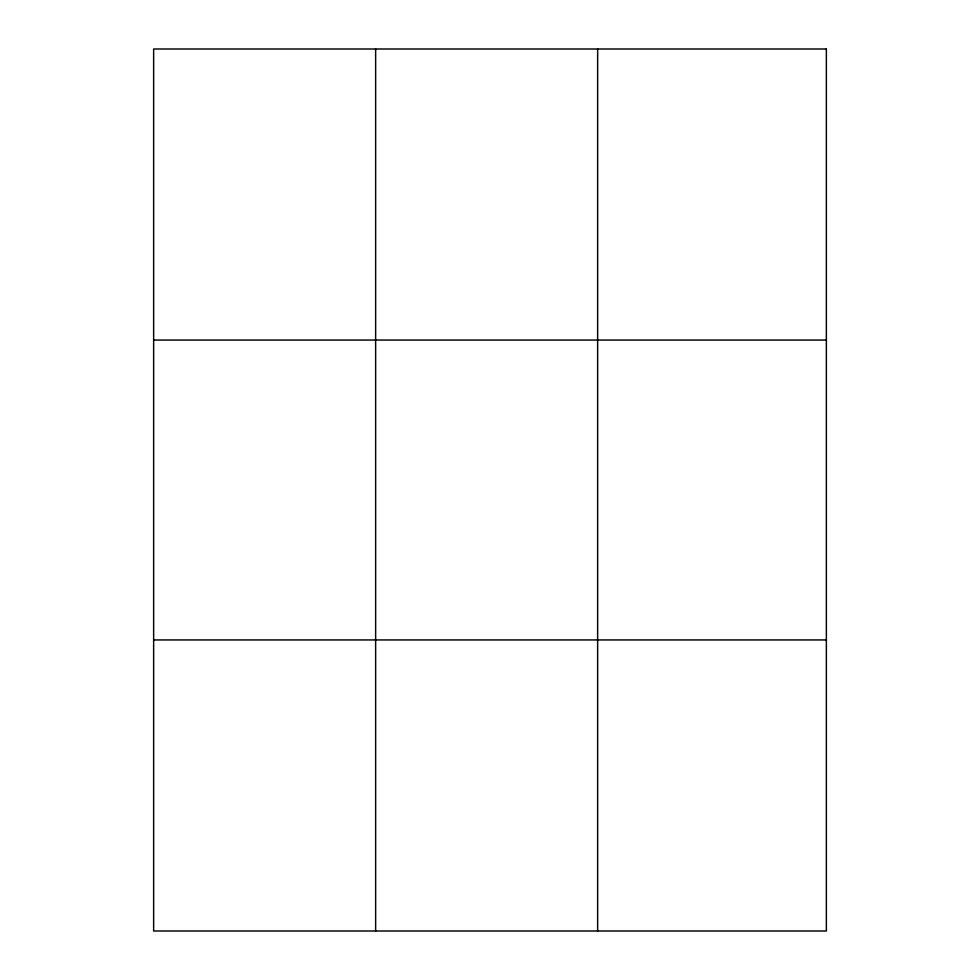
<?xml version="1.0" encoding="UTF-8"?>
<svg xmlns="http://www.w3.org/2000/svg" width="980" height="980" viewBox="0 0 980 980"><rect width="100%" height="100%" fill="white"/><g stroke="black" fill="none" stroke-linecap="round" stroke-linejoin="round"><path stroke-width="1.47" d="M375.634 931L375.634 49M597.641 931L597.641 49M153.64 340.06L826.361 340.06M153.64 639.94L826.361 639.94M826.361 49L826.361 931L153.64 931L153.64 49L826.361 49"/></g></svg>
